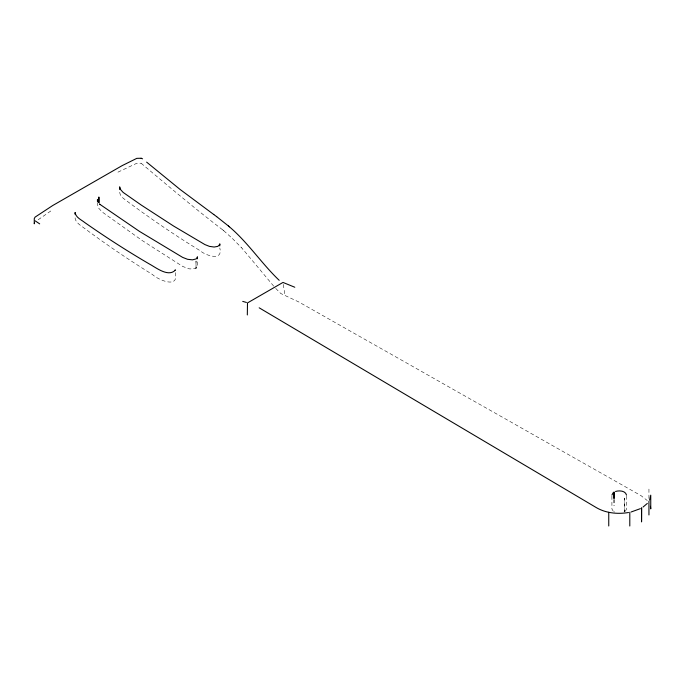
<?xml version="1.0" encoding="UTF-8"?>
<svg xmlns="http://www.w3.org/2000/svg" width="685" height="685" viewBox="0 0 685 685"><rect width="100%" height="100%" fill="white"/><g stroke="black" fill="none" stroke-linecap="round" stroke-linejoin="round"><path stroke-width="0.51" stroke-dasharray="3.42 2.57" d="M625.362 511.156L626.544 509.058L626.552 496.205M625.062 511.395L624.009 512.046M38.163 219.765L51.264 210.655M97.433 202.4L98.023 207.401L102.048 211.905L142.489 240.726L182.835 266.525L189.788 268.965L195.696 268.503L197.426 266.542L197.477 259.829M196.03 268.332L196.081 261.045M624.395 511.841L624.395 498.158M117.94 172.166L136.803 163.261L141.119 163.218M141.127 163.227C167.928 185.798 194.977 208.711 222.959 230.066M275.721 288.402L280.713 293.471L298.806 301.974L641.109 495.709L647.308 500.572M614.539 512.029L613.974 511.721M222.779 229.912L223.858 230.819M613.238 511.207L611.919 508.981L611.91 496.146M223.678 230.665L232.549 238.62M232.386 238.466L241.266 247.448M241.12 247.285L242.687 249.006M273.7 286.142L242.695 249.015M283.299 284.429L284.994 295.44M119.661 192.314C120.106 196.997 125.081 199.455 128.283 202.058C151.548 219.328 175.531 235.64 200.251 250.77C205.046 255.257 223.37 261.858 219.799 247.97M648.943 489.073L648.943 498.56M624.48 498.106L624.48 511.789M614.068 499.442L614.068 505.744M613.974 499.493L613.974 505.795M195.987 261.096L195.987 268.357M175.249 272.656C179.487 289.635 157.37 279.377 152.464 274.497C128.891 259.932 105.987 244.297 83.733 227.78C80.059 225.023 74.245 221.743 75.11 216.203"/><path stroke-width="1.03" d="M247.319 314.963L247.49 302.924L282.991 282.434L294.798 287.246M611.91 495.101L613.101 492.78M175.249 269.65L175.154 270.233M219.679 244.588L219.799 243.843L219.799 245.906M175.103 270.395C167.996 277.245 155.974 267.544 149.544 264.102C127.444 251.207 105.91 237.344 84.949 222.685C81.584 219.919 76.335 217.873 75.17 213.163M219.679 244.588L217.821 246.377L214.131 247.028L209.464 246.386L204.918 244.588L173.605 226.05L141.307 205.098L123.12 192.391L120.586 189.565L119.661 186.825L119.661 189.574M649.526 500.178L650.75 495.152L650.75 508.878L650.442 506.326M34.584 222.625L34.25 223.798L34.267 218.618L35.063 217.128L52.754 205.5L122.17 165.616L136.803 158.355L141.161 158.244M647.308 503.424L643.01 507.106M640.398 508.638L631.099 511.995M615.498 491.47C619.189 490.323 625.508 490.606 626.552 495.152M628.505 512.526C617.716 514.307 606.045 513.236 596.455 507.688L259.178 307.813M242.721 301.383L246.429 302.462M141.17 158.252L142.591 158.826M39.679 223.867L35.175 220.853M213.788 214.533L180.078 189.437L146.624 162.122M213.592 214.388L216.674 216.648M216.486 216.503L228.559 226.084M228.388 225.939L229.406 226.812M229.235 226.667C247.979 242.499 261.473 263.425 279.197 280.319M99.959 204.378L139.517 231.419L182.655 257.397L187.579 259.307L192.511 259.846L196.167 258.913L197.477 256.729L197.477 258.793M99.959 204.37L99.411 203.796M97.612 200.816L97.433 199.66L97.433 201.484M75.153 213.052L75.11 212.547L75.11 214.371M648.943 501.223L648.943 514.966M629.798 512.277L629.798 526.02M614.068 492.095L614.068 498.389M613.974 492.147L613.974 498.449M608.751 512.277L608.751 525.986M98.931 197.152L98.931 202.589M98.837 197.203L98.837 202.64M641.597 507.987L641.554 521.756L641.597 507.987"/></g></svg>
